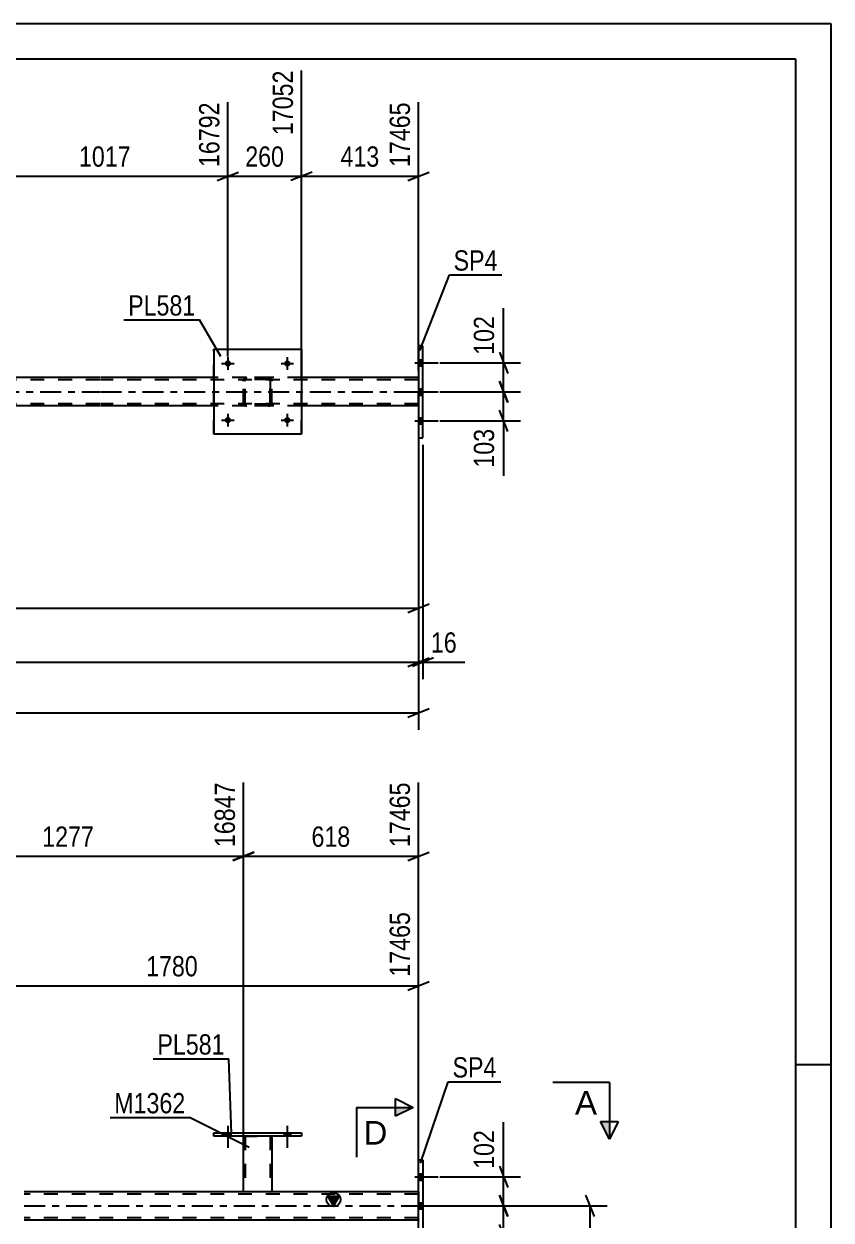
# Model space of a CAD drawing. Header units: millimetres. Extents: x 0 to 841, y 0 to 594.
# Drawn here: x 726.9 to 841, y 425.1 to 594 of the extents above; entities that cross this region are included whole.
import ezdxf

# ---------------------------------------------------------------- set-up
doc = ezdxf.new("R2010")
doc.units = ezdxf.units.MM
doc.linetypes.add('DXK_LINE_DOT2', pattern=[3.9198, 1.9599, -1.9599])
doc.linetypes.add('DXK_LINE_DOT3', pattern=[5.9187, 2.979, -0.9799, 0.9799, -0.9799])
doc.styles.add('Arial', font='ARIAL.TTF', dxfattribs={"height": 0.2})
doc.styles.add('Arial Narrow', font='ARIALN.TTF', dxfattribs={"height": 0.2})

# ---------------------------------------------------------------- blocks, each defined once
blk = doc.blocks.new('Unknown-275726623-1137')
at = {"color": 5, "linetype": 'Continuous'}
for p, q in [((841, 594), (0, 594)), ((841, 0), (841, 594)), ((836, 589), (5, 589)), ((836, 5), (836, 589)), ((841, 447), (836, 447))]:
    blk.add_line(p, q, dxfattribs=at)
blk = doc.blocks.new('Part-275726623-6105 - 6077')
at = {"color": 2, "linetype": 'Continuous'}
for p, q in [((737.66, 544.05), (720.98, 544.05)), ((753.76, 544.05), (737.76, 544.05)), ((782.69, 544.05), (766.16, 544.05)), ((737.66, 540.05), (720.98, 540.05)), ((753.76, 540.05), (737.76, 540.05)), ((782.69, 540.05), (766.16, 540.05))]:
    blk.add_line(p, q, dxfattribs=at)
at = {"color": 7, "linetype": 'DXK_LINE_DOT2'}
for p, q in [((766.16, 544.05), (753.76, 544.05)), ((782.69, 540.05), (782.69, 544.05)), ((737.66, 543.73), (90, 543.73)), ((782.69, 543.73), (737.76, 543.73)), ((737.66, 540.37), (90, 540.37)), ((737.66, 540.05), (117.05, 540.05)), ((782.69, 540.37), (737.76, 540.37)), ((766.16, 540.05), (737.76, 540.05))]:
    blk.add_line(p, q, dxfattribs=at)
at = {"color": 7, "linetype": 'DXK_LINE_DOT3'}
for p, q in [((90, 542.05), (737.66, 542.05)), ((737.76, 542.05), (782.69, 542.05))]:
    blk.add_line(p, q, dxfattribs=at)
blk = doc.blocks.new('Part-275726623-6169 - 6077')
at = {"color": 2, "linetype": 'Continuous'}
for p, q in [((783.33, 548.55), (782.69, 548.55)), ((782.69, 548.55), (782.69, 535.55)), ((783.33, 535.55), (783.33, 548.55)), ((782.69, 535.55), (783.33, 535.55))]:
    blk.add_line(p, q, dxfattribs=at)
blk = doc.blocks.new('Bolt-275726623-6219 - 6077')
at = {"linetype": 'Continuous'}
for points in [[(783.33, 545.71), (783.33, 546.59), (782.69, 546.59), (782.69, 545.71)], [(783.33, 545.71), (783.33, 546.59), (782.69, 546.59), (782.69, 545.71)], [(783.33, 545.71), (783.33, 546.59), (782.69, 546.59), (782.69, 545.71)], [(783.33, 541.59), (783.33, 542.47), (782.69, 542.47), (782.69, 541.59)], [(783.33, 541.59), (783.33, 542.47), (782.69, 542.47), (782.69, 541.59)], [(783.33, 537.51), (783.33, 538.39), (782.69, 538.39), (782.69, 537.51)], [(783.33, 537.51), (783.33, 538.39), (782.69, 538.39), (782.69, 537.51)], [(783.33, 537.51), (783.33, 538.39), (782.69, 538.39), (782.69, 537.51)]]:
    blk.add_hatch(color=1, dxfattribs=at).paths.add_polyline_path(points)
at = {"color": 1, "linetype": 'Continuous'}
for p, q in [((782.17, 546.15), (785.49, 546.15)), ((782.17, 546.15), (785.49, 546.15)), ((782.17, 546.15), (785.49, 546.15)), ((782.69, 546.59), (783.33, 546.59)), ((782.69, 546.59), (783.33, 546.59)), ((782.69, 546.59), (783.33, 546.59)), ((782.69, 545.71), (783.33, 545.71)), ((782.69, 545.71), (783.33, 545.71)), ((782.69, 545.71), (783.33, 545.71)), ((782.69, 542.47), (783.33, 542.47)), ((782.69, 542.47), (783.33, 542.47)), ((782.17, 542.03), (785.49, 542.03)), ((782.17, 542.03), (785.49, 542.03)), ((782.69, 541.59), (783.33, 541.59)), ((782.69, 541.59), (783.33, 541.59)), ((782.17, 537.95), (785.49, 537.95)), ((782.17, 537.95), (785.49, 537.95)), ((782.17, 537.95), (785.49, 537.95)), ((782.69, 538.39), (783.33, 538.39)), ((782.69, 538.39), (783.33, 538.39)), ((782.69, 538.39), (783.33, 538.39)), ((782.69, 537.51), (783.33, 537.51)), ((782.69, 537.51), (783.33, 537.51)), ((782.69, 537.51), (783.33, 537.51))]:
    blk.add_line(p, q, dxfattribs=at)
blk = doc.blocks.new('Part-275726623-8674 - 6077')
at = {"color": 7, "linetype": 'DXK_LINE_DOT2'}
for p, q in [((758.26, 544.01), (758.44, 544.05)), ((758.44, 544.05), (758.26, 544.01)), ((761.48, 544.05), (758.44, 544.05)), ((761.48, 544.05), (761.67, 544.01)), ((761.67, 544.01), (761.48, 544.05)), ((757.96, 543.57), (758, 543.75)), ((758, 543.75), (757.96, 543.57)), ((757.96, 540.53), (757.96, 543.57)), ((757.96, 540.53), (757.96, 543.57)), ((758.2, 543.57), (758.22, 543.66)), ((758.2, 540.53), (758.2, 543.57)), ((758.2, 540.53), (758.2, 543.57)), ((758.22, 543.66), (758.27, 543.74)), ((758.27, 543.74), (758.35, 543.79)), ((758.35, 543.79), (758.44, 543.81)), ((761.48, 543.81), (758.44, 543.81)), ((761.48, 543.81), (761.58, 543.79)), ((761.58, 543.79), (761.65, 543.74)), ((761.65, 543.74), (761.71, 543.66)), ((761.71, 543.66), (761.72, 543.57)), ((761.72, 540.53), (761.72, 543.57)), ((761.72, 543.57), (761.72, 540.53)), ((761.93, 543.75), (761.96, 543.57)), ((761.96, 543.57), (761.93, 543.75)), ((761.96, 540.53), (761.96, 543.57)), ((761.96, 540.53), (761.96, 543.57)), ((758, 540.34), (757.96, 540.53)), ((757.96, 540.53), (758, 540.34)), ((758.22, 540.44), (758.2, 540.53)), ((761.72, 540.53), (761.71, 540.44)), ((761.96, 540.53), (761.93, 540.34)), ((761.93, 540.34), (761.96, 540.53)), ((758.27, 540.36), (758.22, 540.44)), ((758.44, 540.05), (758.26, 540.08)), ((758.26, 540.08), (758.44, 540.05)), ((758.35, 540.31), (758.27, 540.36)), ((758.44, 540.29), (758.35, 540.31)), ((761.48, 540.29), (758.44, 540.29)), ((761.48, 540.05), (758.44, 540.05)), ((761.58, 540.31), (761.48, 540.29)), ((761.67, 540.08), (761.48, 540.05)), ((761.48, 540.05), (761.67, 540.08)), ((761.65, 540.36), (761.58, 540.31)), ((761.71, 540.44), (761.65, 540.36))]:
    blk.add_line(p, q, dxfattribs=at)
at = {"color": 7, "linetype": 'DXK_LINE_DOT3'}
blk.add_line((759.96, 542.05), (759.96, 542.05), dxfattribs=at)
at = {"color": 7, "linetype": 'DXK_LINE_DOT2'}
for centre, start, end in [((758.44, 543.57), 112.5, 157.5), ((758.44, 543.57), 112.5, 157.5), ((761.48, 543.57), 22.5, 67.5), ((761.48, 543.57), 22.5, 67.5), ((758.44, 540.53), 202.5, 247.5), ((758.44, 540.53), 202.5, 247.5), ((761.48, 540.53), 292.5, 337.5), ((761.48, 540.53), 292.5, 337.5)]:
    blk.add_arc(centre, 0.48, start, end, dxfattribs=at)
blk = doc.blocks.new('Part-275726623-8675 - 6077')
at = {"color": 2, "linetype": 'Continuous'}
for p, q in [((753.76, 548.05), (753.76, 536.05)), ((753.76, 548.05), (766.16, 548.05)), ((766.16, 548.05), (766.16, 536.05)), ((766.16, 536.05), (753.76, 536.05))]:
    blk.add_line(p, q, dxfattribs=at)
at = {"color": 7, "linetype": 'DXK_LINE_DOT2'}
for p, q in [((753.76, 536.05), (753.76, 548.05)), ((766.16, 536.05), (766.16, 548.05))]:
    blk.add_line(p, q, dxfattribs=at)
blk = doc.blocks.new('Bolt-275726623-8700 - 6077')
at = {"linetype": 'Continuous'}
for points in [[(756.2, 538.05, -1), (755.32, 538.05, -1)], [(764.6, 538.05, -1), (763.72, 538.05, -1)]]:
    blk.add_hatch(color=1, dxfattribs=at).paths.add_polyline_path(points)
at = {"color": 1, "linetype": 'Continuous'}
for p, q in [((755.76, 538.93), (755.76, 537.17)), ((764.16, 538.93), (764.16, 537.17)), ((754.88, 538.05), (756.64, 538.05)), ((763.28, 538.05), (765.04, 538.05))]:
    blk.add_line(p, q, dxfattribs=at)
blk = doc.blocks.new('Bolt-275726623-8701 - 6077')
at = {"linetype": 'Continuous'}
for points in [[(756.2, 546.05, -1), (755.32, 546.05, -1)], [(764.6, 546.05, -1), (763.72, 546.05, -1)]]:
    blk.add_hatch(color=1, dxfattribs=at).paths.add_polyline_path(points)
at = {"color": 1, "linetype": 'Continuous'}
for p, q in [((754.88, 546.05), (756.64, 546.05)), ((755.76, 546.93), (755.76, 545.17)), ((763.28, 546.05), (765.04, 546.05)), ((764.16, 546.93), (764.16, 545.17))]:
    blk.add_line(p, q, dxfattribs=at)
blk = doc.blocks.new('Part-275726623-7730 - 4642')
at = {"color": 2, "linetype": 'Continuous'}
for p, q in [((753.76, 436.93), (753.76, 437.41)), ((753.76, 437.41), (766.16, 437.41)), ((766.16, 436.93), (753.76, 436.93)), ((766.16, 437.41), (766.16, 436.93))]:
    blk.add_line(p, q, dxfattribs=at)
blk = doc.blocks.new('Part-275726623-7729 - 4642')
at = {"color": 7, "linetype": 'DXK_LINE_DOT2'}
for p, q in [((757.96, 436.94), (761.96, 436.94)), ((757.96, 436.93), (757.96, 436.94)), ((757.96, 436.94), (757.96, 436.93)), ((758.2, 436.94), (758.2, 429.09)), ((761.72, 436.94), (761.72, 429.09)), ((761.96, 436.94), (761.96, 436.93)), ((761.96, 436.93), (761.96, 436.94)), ((761.71, 429.09), (761.72, 429.09))]:
    blk.add_line(p, q, dxfattribs=at)
at = {"color": 2, "linetype": 'Continuous'}
for p, q in [((757.96, 429.09), (757.96, 436.93)), ((761.96, 436.93), (761.96, 429.09)), ((761.93, 429.09), (757.96, 429.09)), ((761.96, 429.09), (761.93, 429.09))]:
    blk.add_line(p, q, dxfattribs=at)
blk = doc.blocks.new('Part-275726623-4756 - 4642')
at = {"color": 2, "linetype": 'Continuous'}
for p, q in [((782.69, 420.59), (782.69, 433.59)), ((782.69, 433.59), (783.33, 433.59)), ((783.33, 433.59), (783.33, 420.59)), ((783.33, 420.59), (782.69, 420.59))]:
    blk.add_line(p, q, dxfattribs=at)
blk = doc.blocks.new('Bolt-275726623-4821 - 4642')
at = {"linetype": 'Continuous'}
for points in [[(783.33, 430.75), (783.33, 431.63), (782.69, 431.63), (782.69, 430.75)], [(783.33, 430.75), (783.33, 431.63), (782.69, 431.63), (782.69, 430.75)], [(783.33, 430.75), (783.33, 431.63), (782.69, 431.63), (782.69, 430.75)], [(783.33, 426.67), (783.33, 427.55), (782.69, 427.55), (782.69, 426.67)], [(783.33, 426.67), (783.33, 427.55), (782.69, 427.55), (782.69, 426.67)], [(783.33, 422.55), (783.33, 423.43), (782.69, 423.43), (782.69, 422.55)], [(783.33, 422.55), (783.33, 423.43), (782.69, 423.43), (782.69, 422.55)], [(783.33, 422.55), (783.33, 423.43), (782.69, 423.43), (782.69, 422.55)]]:
    blk.add_hatch(color=1, dxfattribs=at).paths.add_polyline_path(points)
at = {"color": 1, "linetype": 'Continuous'}
for p, q in [((782.17, 431.19), (785.49, 431.19)), ((782.17, 431.19), (785.49, 431.19)), ((782.17, 431.19), (785.49, 431.19)), ((782.69, 431.63), (783.33, 431.63)), ((782.69, 431.63), (783.33, 431.63)), ((782.69, 431.63), (783.33, 431.63)), ((782.69, 430.75), (783.33, 430.75)), ((782.69, 430.75), (783.33, 430.75)), ((782.69, 430.75), (783.33, 430.75)), ((782.69, 427.55), (783.33, 427.55)), ((782.69, 427.55), (783.33, 427.55)), ((782.17, 427.11), (785.49, 427.11)), ((782.17, 427.11), (785.49, 427.11)), ((782.69, 426.67), (783.33, 426.67)), ((782.69, 426.67), (783.33, 426.67)), ((782.17, 422.99), (785.49, 422.99)), ((782.17, 422.99), (785.49, 422.99)), ((782.17, 422.99), (785.49, 422.99)), ((782.69, 423.43), (783.33, 423.43)), ((782.69, 423.43), (783.33, 423.43)), ((782.69, 423.43), (783.33, 423.43)), ((782.69, 422.55), (783.33, 422.55)), ((782.69, 422.55), (783.33, 422.55)), ((782.69, 422.55), (783.33, 422.55))]:
    blk.add_line(p, q, dxfattribs=at)
blk = doc.blocks.new('Part-275726623-4870 - 4642')
at = {"linetype": 'Continuous'}
blk.add_hatch(color=2, dxfattribs=at).paths.add_polyline_path([(770.69, 427.09), (769.89, 428.49), (771.49, 428.49)])
at = {"color": 2, "linetype": 'Continuous'}
for p, q in [((757.96, 429.09), (726.99, 429.09)), ((782.69, 429.09), (761.96, 429.09)), ((770.69, 427.09), (769.89, 428.49)), ((769.89, 428.49), (771.49, 428.49)), ((771.49, 428.49), (770.69, 427.09)), ((782.69, 425.09), (726.99, 425.09))]:
    blk.add_line(p, q, dxfattribs=at)
at = {"color": 7, "linetype": 'DXK_LINE_DOT2'}
for p, q in [((761.96, 429.09), (757.96, 429.09)), ((782.69, 429.09), (782.69, 425.09)), ((782.69, 428.77), (726.99, 428.77)), ((782.69, 425.41), (726.99, 425.41))]:
    blk.add_line(p, q, dxfattribs=at)
at = {"color": 7, "linetype": 'DXK_LINE_DOT3'}
blk.add_line((726.99, 427.09), (782.69, 427.09), dxfattribs=at)
at = {"color": 2, "linetype": 'Continuous'}
blk.add_circle((770.69, 427.99), 1, dxfattribs=at)
blk = doc.blocks.new('Bolt-275726623-7755 - 4642')
at = {"linetype": 'Continuous'}
for points in [[(755.32, 436.93), (756.2, 436.93), (756.2, 437.41), (755.32, 437.41)], [(763.72, 436.93), (764.6, 436.93), (764.6, 437.41), (763.72, 437.41)]]:
    blk.add_hatch(color=1, dxfattribs=at).paths.add_polyline_path(points)
at = {"color": 1, "linetype": 'Continuous'}
for p, q in [((755.76, 438.41), (755.76, 435.29)), ((764.16, 438.41), (764.16, 435.29)), ((755.32, 437.41), (755.32, 436.93)), ((756.2, 437.41), (756.2, 436.93)), ((763.72, 437.41), (763.72, 436.93)), ((764.6, 437.41), (764.6, 436.93))]:
    blk.add_line(p, q, dxfattribs=at)
blk = doc.blocks.new('Bolt-275726623-7756 - 4642')
at = {"linetype": 'Continuous'}
for points in [[(755.32, 436.93), (756.2, 436.93), (756.2, 437.41), (755.32, 437.41)], [(763.72, 436.93), (764.6, 436.93), (764.6, 437.41), (763.72, 437.41)]]:
    blk.add_hatch(color=1, dxfattribs=at).paths.add_polyline_path(points)
at = {"color": 1, "linetype": 'Continuous'}
for p, q in [((755.76, 438.41), (755.76, 435.29)), ((764.16, 438.41), (764.16, 435.29)), ((755.32, 437.41), (755.32, 436.93)), ((756.2, 437.41), (756.2, 436.93)), ((763.72, 437.41), (763.72, 436.93)), ((764.6, 437.41), (764.6, 436.93))]:
    blk.add_line(p, q, dxfattribs=at)
blk = doc.blocks.new('StraightDimension-275726623-6455 - 6077')
at = {"color": 7, "linetype": 'Continuous'}
for p, q in [((782.69, 534.55), (782.69, 494.31)), ((89.36, 496.71), (782.69, 496.71)), ((781.19, 496.11), (784.19, 497.31))]:
    blk.add_line(p, q, dxfattribs=at)
blk = doc.blocks.new('StraightDimension-275726623-6560 - 6077')
at = {"color": 7, "linetype": 'Continuous'}
for p, q in [((782.69, 534.55), (782.69, 501.47)), ((90, 503.87), (782.69, 503.87)), ((781.19, 503.27), (784.19, 504.47))]:
    blk.add_line(p, q, dxfattribs=at)
blk = doc.blocks.new('StraightDimension-275726623-6570 - 6077')
at = {"color": 7, "linetype": 'Continuous'}
for p, q in [((782.69, 534.55), (782.69, 501.47)), ((783.33, 534.55), (783.33, 501.47)), ((781.19, 503.27), (784.19, 504.47)), ((784.83, 504.47), (781.83, 503.27)), ((782.69, 503.87), (783.33, 503.87))]:
    blk.add_line(p, q, dxfattribs=at)
at = {"color": 0}
blk.add_wipeout([(788.71, 504.62), (788.71, 508.82), (783.85, 508.82), (783.85, 504.62)], dxfattribs=at)
at = {"color": 7, "linetype": 'Continuous'}
blk.add_line((783.33, 503.87), (789.24, 503.87), dxfattribs=at)
blk.add_line((783.33, 503.87), (789.24, 503.87), dxfattribs=at)
at = {"color": 3, "style": 'Arial Narrow'}
blk.add_text('16', height=2.863, dxfattribs=at).set_placement((784.45, 505.22))
blk = doc.blocks.new('StraightDimension-275726623-6610 - 6077')
at = {"color": 7, "linetype": 'Continuous'}
for p, q in [((782.69, 539.05), (782.69, 509.1)), ((781.19, 510.9), (784.19, 512.1)), ((205.6, 511.5), (782.69, 511.5))]:
    blk.add_line(p, q, dxfattribs=at)
blk = doc.blocks.new('StraightDimension-275726623-20571 - 6077')
at = {"color": 7, "linetype": 'Continuous'}
for p, q in [((766.16, 545.05), (766.16, 587.43)), ((782.69, 545.05), (782.69, 582.93)), ((767.66, 573.09), (764.66, 571.89)), ((781.19, 571.89), (784.19, 573.09)), ((766.16, 572.49), (782.69, 572.49))]:
    blk.add_line(p, q, dxfattribs=at)
at = {"color": 0}
blk.add_wipeout([(777.77, 573.24), (777.77, 577.44), (771.08, 577.44), (771.08, 573.24)], dxfattribs=at)
at = {"color": 3, "style": 'Arial Narrow'}
blk.add_text('413', height=2.863, dxfattribs=at).set_placement((771.68, 573.84))
at = {"color": 0, "linetype": 'Continuous'}
blk.add_wipeout([(782.09, 583.53), (777.89, 583.53), (777.89, 573.19), (782.09, 573.19)], dxfattribs=at)
at = {"color": 3, "linetype": 'Continuous', "style": 'Arial Narrow'}
blk.add_text('17465', height=2.863, rotation=90.0002, dxfattribs=at).set_placement((781.49, 573.79))
blk = doc.blocks.new('StraightDimension-275726623-20572 - 6077')
at = {"color": 7, "linetype": 'Continuous'}
for p, q in [((766.16, 545.05), (766.16, 587.43)), ((755.76, 547.05), (755.76, 582.93)), ((754.26, 571.89), (757.26, 573.09)), ((767.66, 573.09), (764.66, 571.89)), ((755.76, 572.49), (766.16, 572.49))]:
    blk.add_line(p, q, dxfattribs=at)
at = {"color": 0}
blk.add_wipeout([(764.31, 573.24), (764.31, 577.44), (757.62, 577.44), (757.62, 573.24)], dxfattribs=at)
at = {"color": 3, "style": 'Arial Narrow'}
blk.add_text('260', height=2.863, dxfattribs=at).set_placement((758.22, 573.84))
at = {"color": 0, "linetype": 'Continuous'}
blk.add_wipeout([(765.56, 588.03), (761.36, 588.03), (761.36, 577.69), (765.56, 577.69)], dxfattribs=at)
at = {"color": 3, "linetype": 'Continuous', "style": 'Arial Narrow'}
blk.add_text('17052', height=2.863, rotation=90.0002, dxfattribs=at).set_placement((764.96, 578.29))
blk = doc.blocks.new('StraightDimension-275726623-20573 - 6077')
at = {"color": 7, "linetype": 'Continuous'}
for p, q in [((720.98, 545.05), (720.98, 587.43)), ((755.76, 547.05), (755.76, 582.93)), ((722.48, 573.09), (719.48, 571.89)), ((754.26, 571.89), (757.26, 573.09)), ((720.98, 572.49), (755.76, 572.49))]:
    blk.add_line(p, q, dxfattribs=at)
at = {"color": 0, "linetype": 'Continuous'}
blk.add_wipeout([(755.16, 583.53), (750.96, 583.53), (750.96, 573.19), (755.16, 573.19)], dxfattribs=at)
at = {"color": 0}
blk.add_wipeout([(742.63, 573.24), (742.63, 577.44), (734.12, 577.44), (734.12, 573.24)], dxfattribs=at)
at = {"color": 3, "linetype": 'Continuous', "style": 'Arial Narrow'}
blk.add_text('16792', height=2.863, rotation=90.0002, dxfattribs=at).set_placement((754.56, 573.79))
at = {"color": 3, "style": 'Arial Narrow'}
blk.add_text('1017', height=2.863, dxfattribs=at).set_placement((734.72, 573.84))
blk = doc.blocks.new('StraightDimension-275726623-21382 - 6077')
at = {"color": 7, "linetype": 'Continuous'}
for p, q in [((794.13, 547.65), (795.33, 544.65)), ((785.73, 546.15), (797.13, 546.15)), ((794.73, 542.05), (794.73, 546.15)), ((795.33, 540.55), (794.13, 543.55)), ((785.73, 542.05), (797.13, 542.05))]:
    blk.add_line(p, q, dxfattribs=at)
at = {"color": 0}
blk.add_wipeout([(793.98, 553.36), (789.78, 553.36), (789.78, 546.67), (793.98, 546.67)], dxfattribs=at)
at = {"color": 7, "linetype": 'Continuous'}
blk.add_line((794.73, 546.15), (794.73, 553.88), dxfattribs=at)
blk.add_line((794.73, 546.15), (794.73, 553.88), dxfattribs=at)
at = {"color": 3, "style": 'Arial Narrow'}
blk.add_text('102', height=2.863, rotation=90.0002, dxfattribs=at).set_placement((793.38, 547.27))
blk = doc.blocks.new('StraightDimension-275726623-21383 - 6077')
at = {"color": 7, "linetype": 'Continuous'}
for p, q in [((794.13, 543.55), (795.33, 540.55)), ((785.73, 542.05), (797.13, 542.05)), ((794.73, 537.95), (794.73, 542.05)), ((795.33, 536.45), (794.13, 539.45)), ((785.73, 537.95), (797.13, 537.95))]:
    blk.add_line(p, q, dxfattribs=at)
at = {"color": 0}
blk.add_wipeout([(793.98, 537.42), (789.78, 537.42), (789.78, 530.74), (793.98, 530.74)], dxfattribs=at)
at = {"color": 7, "linetype": 'Continuous'}
blk.add_line((794.73, 537.95), (794.73, 530.21), dxfattribs=at)
blk.add_line((794.73, 537.95), (794.73, 530.21), dxfattribs=at)
at = {"color": 3, "style": 'Arial Narrow'}
blk.add_text('103', height=2.863, rotation=90.0002, dxfattribs=at).set_placement((793.38, 531.34))
blk = doc.blocks.new('StraightDimension-275726623-22793 - 4642')
at = {"color": 7, "linetype": 'Continuous'}
for p, q in [((794.13, 432.69), (795.33, 429.69)), ((785.73, 431.19), (797.13, 431.19)), ((794.73, 427.11), (794.73, 431.19)), ((795.33, 425.61), (794.13, 428.61)), ((785.73, 427.11), (797.13, 427.11))]:
    blk.add_line(p, q, dxfattribs=at)
at = {"color": 0}
blk.add_wipeout([(793.98, 438.4), (789.78, 438.4), (789.78, 431.72), (793.98, 431.72)], dxfattribs=at)
at = {"color": 7, "linetype": 'Continuous'}
blk.add_line((794.73, 431.19), (794.73, 438.93), dxfattribs=at)
blk.add_line((794.73, 431.19), (794.73, 438.93), dxfattribs=at)
at = {"color": 3, "style": 'Arial Narrow'}
blk.add_text('102', height=2.863, rotation=90.0002, dxfattribs=at).set_placement((793.38, 432.32))
blk = doc.blocks.new('StraightDimension-275726623-21899 - 4642')
at = {"color": 7, "linetype": 'Continuous'}
for p, q in [((757.96, 436.19), (757.96, 486.9)), ((782.69, 430.09), (782.69, 486.9)), ((759.46, 477.06), (756.46, 475.86)), ((757.96, 476.46), (782.69, 476.46)), ((781.19, 475.86), (784.19, 477.06))]:
    blk.add_line(p, q, dxfattribs=at)
at = {"color": 0, "linetype": 'Continuous'}
blk.add_wipeout([(782.09, 487.5), (777.89, 487.5), (777.89, 477.16), (782.09, 477.16)], dxfattribs=at)
at = {"color": 0}
blk.add_wipeout([(773.67, 477.21), (773.67, 481.41), (766.98, 481.41), (766.98, 477.21)], dxfattribs=at)
at = {"color": 3, "linetype": 'Continuous', "style": 'Arial Narrow'}
blk.add_text('17465', height=2.863, rotation=90.0002, dxfattribs=at).set_placement((781.49, 477.76))
at = {"color": 3, "style": 'Arial Narrow'}
blk.add_text('618', height=2.863, dxfattribs=at).set_placement((767.58, 477.81))
blk = doc.blocks.new('StraightDimension-275726623-5538 - 4642')
at = {"color": 7, "linetype": 'Continuous'}
for p, q in [((713.04, 426.09), (713.04, 468.6)), ((782.69, 430.09), (782.69, 468.6)), ((714.54, 458.76), (711.54, 457.56)), ((713.04, 458.16), (782.69, 458.16)), ((781.19, 457.56), (784.19, 458.76))]:
    blk.add_line(p, q, dxfattribs=at)
at = {"color": 0, "linetype": 'Continuous'}
blk.add_wipeout([(782.09, 469.2), (777.89, 469.2), (777.89, 458.86), (782.09, 458.86)], dxfattribs=at)
at = {"color": 0}
blk.add_wipeout([(752.12, 458.91), (752.12, 463.11), (743.61, 463.11), (743.61, 458.91)], dxfattribs=at)
at = {"color": 3, "linetype": 'Continuous', "style": 'Arial Narrow'}
blk.add_text('17465', height=2.863, rotation=90.0002, dxfattribs=at).set_placement((781.49, 459.46))
at = {"color": 3, "style": 'Arial Narrow'}
blk.add_text('1780', height=2.863, dxfattribs=at).set_placement((744.21, 459.51))
blk = doc.blocks.new('StraightDimension-275726623-5161 - 4642')
at = {"color": 7, "linetype": 'Continuous'}
for p, q in [((807.56, 425.59), (806.36, 428.59)), ((784.33, 427.09), (809.36, 427.09)), ((806.96, 301.23), (806.96, 427.09)), ((806.36, 302.73), (807.56, 299.73)), ((738.75, 301.23), (809.36, 301.23))]:
    blk.add_line(p, q, dxfattribs=at)
at = {"color": 0}
blk.add_wipeout([(806.21, 368.42), (802.01, 368.42), (802.01, 359.91), (806.21, 359.91)], dxfattribs=at)
at = {"color": 3, "style": 'Arial Narrow'}
blk.add_text('3146', height=2.863, rotation=90.0002, dxfattribs=at).set_placement((805.61, 360.51))
blk = doc.blocks.new('StraightDimension-275726623-21900 - 4642')
at = {"color": 7, "linetype": 'Continuous'}
for p, q in [((708.41, 436.19), (708.41, 486.9)), ((757.96, 436.19), (757.96, 486.9)), ((709.91, 477.06), (706.91, 475.86)), ((708.41, 476.46), (757.96, 476.46)), ((756.46, 475.86), (759.46, 477.06))]:
    blk.add_line(p, q, dxfattribs=at)
at = {"color": 0, "linetype": 'Continuous'}
blk.add_wipeout([(757.36, 487.5), (753.16, 487.5), (753.16, 477.16), (757.36, 477.16)], dxfattribs=at)
at = {"color": 0}
blk.add_wipeout([(737.44, 477.21), (737.44, 481.41), (728.93, 481.41), (728.93, 477.21)], dxfattribs=at)
at = {"color": 3, "linetype": 'Continuous', "style": 'Arial Narrow'}
blk.add_text('16847', height=2.863, rotation=90.0002, dxfattribs=at).set_placement((756.76, 477.76))
at = {"color": 3, "style": 'Arial Narrow'}
blk.add_text('1277', height=2.863, dxfattribs=at).set_placement((729.53, 477.81))
blk = doc.blocks.new('StraightDimension-275726623-22794 - 4642')
at = {"color": 7, "linetype": 'Continuous'}
for p, q in [((794.13, 428.61), (795.33, 425.61)), ((785.73, 427.11), (797.13, 427.11)), ((794.73, 422.99), (794.73, 427.11)), ((795.33, 421.49), (794.13, 424.49)), ((785.73, 422.99), (797.13, 422.99))]:
    blk.add_line(p, q, dxfattribs=at)
at = {"color": 0}
blk.add_wipeout([(793.98, 422.47), (789.78, 422.47), (789.78, 415.79), (793.98, 415.79)], dxfattribs=at)
at = {"color": 7, "linetype": 'Continuous'}
blk.add_line((794.73, 422.99), (794.73, 415.26), dxfattribs=at)
blk.add_line((794.73, 422.99), (794.73, 415.26), dxfattribs=at)
at = {"color": 3, "style": 'Arial Narrow'}
blk.add_text('103', height=2.863, rotation=90.0002, dxfattribs=at).set_placement((793.38, 416.39))
blk = doc.blocks.new('Mark-275726623-6165 - 6077')
at = {"color": 0}
blk.add_wipeout([(793.87, 559.17), (793.87, 562.17), (787.66, 562.17), (787.66, 559.17)], dxfattribs=at)
blk.add_wipeout([(793.87, 559.17), (793.87, 562.17), (787.66, 562.17), (787.66, 559.17)], dxfattribs=at)
at = {"color": 30, "linetype": 'Continuous'}
for p, q in [((782.88, 547.88), (787.06, 558.57)), ((787.06, 558.57), (794.47, 558.57))]:
    blk.add_line(p, q, dxfattribs=at)
at = {"color": 3, "style": 'Arial Narrow'}
blk.add_text('SP4', height=2.863, dxfattribs=at).set_placement((787.66, 559.17))
blk = doc.blocks.new('Mark-275726623-21325 - 6077')
at = {"color": 0}
blk.add_wipeout([(751.17, 552.82), (751.17, 555.82), (741.67, 555.82), (741.67, 552.82)], dxfattribs=at)
blk.add_wipeout([(751.17, 552.82), (751.17, 555.82), (741.67, 555.82), (741.67, 552.82)], dxfattribs=at)
at = {"color": 30, "linetype": 'Continuous'}
for p in [(741.07, 552.22), (754.77, 547.02)]:
    blk.add_line(p, (751.77, 552.22), dxfattribs=at)
at = {"color": 3, "style": 'Arial Narrow'}
blk.add_text('PL581', height=2.863, dxfattribs=at).set_placement((741.67, 552.82))
blk = doc.blocks.new('SectionMark-275726623-5992 - 4642')
at = {"linetype": 'Continuous'}
for points in [[(779.43, 439.75), (779.43, 441), (781.93, 441)], [(779.43, 414.71), (779.43, 415.96), (781.93, 414.71)]]:
    blk.add_hatch(color=6, dxfattribs=at).paths.add_polyline_path(points)
at = {"color": 6, "linetype": 'Continuous'}
for p, q in [((773.93, 441), (773.93, 434)), ((773.93, 441), (781.93, 441)), ((779.43, 439.75), (779.43, 442.25)), ((779.43, 442.25), (781.93, 441)), ((781.93, 441), (779.43, 439.75)), ((773.93, 414.71), (773.93, 421.71)), ((781.93, 414.71), (779.43, 415.96)), ((779.43, 415.96), (779.43, 413.46)), ((773.93, 414.71), (781.93, 414.71)), ((781.93, 414.71), (779.43, 413.46))]:
    blk.add_line(p, q, dxfattribs=at)
at = {"color": 0, "linetype": 'Continuous'}
for points in [[(778.3, 435.75), (778.3, 439.25), (774.93, 439.25), (774.93, 435.75)], [(778.3, 416.46), (778.3, 419.96), (774.93, 419.96), (774.93, 416.46)]]:
    blk.add_wipeout(points, dxfattribs=at)
at = {"color": 3, "linetype": 'Continuous', "style": 'Arial'}
for p in [(774.93, 435.75), (774.93, 416.46)]:
    blk.add_text('D', height=3.34, dxfattribs=at).set_placement(p)
blk = doc.blocks.new('Mark-275726623-4752 - 4642')
at = {"color": 0}
blk.add_wipeout([(793.72, 445.23), (793.72, 448.23), (787.51, 448.23), (787.51, 445.23)], dxfattribs=at)
blk.add_wipeout([(793.72, 445.23), (793.72, 448.23), (787.51, 448.23), (787.51, 445.23)], dxfattribs=at)
at = {"color": 30, "linetype": 'Continuous'}
for p, q in [((782.98, 433.11), (786.91, 444.63)), ((786.91, 444.63), (794.32, 444.63))]:
    blk.add_line(p, q, dxfattribs=at)
at = {"color": 3, "style": 'Arial Narrow'}
blk.add_text('SP4', height=2.863, dxfattribs=at).set_placement((787.51, 445.23))
blk = doc.blocks.new('Mark-275726623-21660 - 4642')
at = {"color": 0}
blk.add_wipeout([(755.32, 448.47), (755.32, 451.47), (745.81, 451.47), (745.81, 448.47)], dxfattribs=at)
blk.add_wipeout([(755.32, 448.47), (755.32, 451.47), (745.81, 451.47), (745.81, 448.47)], dxfattribs=at)
at = {"color": 30, "linetype": 'Continuous'}
for p in [(745.21, 447.87), (756.26, 437.31)]:
    blk.add_line(p, (755.92, 447.87), dxfattribs=at)
at = {"color": 3, "style": 'Arial Narrow'}
blk.add_text('PL581', height=2.863, dxfattribs=at).set_placement((745.81, 448.47))
blk = doc.blocks.new('SectionMark-275726623-5988 - 4642')
at = {"linetype": 'Continuous'}
blk.add_hatch(color=6, dxfattribs=at).paths.add_polyline_path([(808.42, 439), (809.67, 439), (809.67, 436.5)])
at = {"color": 6, "linetype": 'Continuous'}
for p, q in [((809.67, 444.5), (801.67, 444.5)), ((809.67, 444.5), (809.67, 436.5)), ((808.42, 439), (810.92, 439)), ((809.67, 436.5), (808.42, 439)), ((810.92, 439), (809.67, 436.5))]:
    blk.add_line(p, q, dxfattribs=at)
at = {"color": 0, "linetype": 'Continuous'}
blk.add_wipeout([(807.92, 440), (807.92, 443.5), (804.81, 443.5), (804.81, 440)], dxfattribs=at)
at = {"color": 3, "linetype": 'Continuous', "style": 'Arial'}
blk.add_text('A', height=3.34, dxfattribs=at).set_placement((804.81, 440))
blk = doc.blocks.new('Mark-275726623-21657 - 4642')
at = {"color": 0}
blk.add_wipeout([(749.76, 440.17), (749.76, 443.17), (739.71, 443.17), (739.71, 440.17)], dxfattribs=at)
blk.add_wipeout([(749.76, 440.17), (749.76, 443.17), (739.71, 443.17), (739.71, 440.17)], dxfattribs=at)
at = {"color": 30, "linetype": 'Continuous'}
for p in [(739.11, 439.57), (758.78, 435.36)]:
    blk.add_line(p, (750.36, 439.57), dxfattribs=at)
at = {"color": 3, "style": 'Arial Narrow'}
blk.add_text('M1362', height=2.863, dxfattribs=at).set_placement((739.71, 440.17))

msp = doc.modelspace()

# ---------------------------------------------------------------- block references
for name in ['Unknown-275726623-1137', 'Part-275726623-8675 - 6077', 'Part-275726623-6169 - 6077', 'Bolt-275726623-8701 - 6077', 'Bolt-275726623-6219 - 6077', 'Part-275726623-6105 - 6077', 'Part-275726623-8674 - 6077', 'Bolt-275726623-8700 - 6077', 'Bolt-275726623-7755 - 4642', 'Bolt-275726623-7756 - 4642', 'Part-275726623-7730 - 4642', 'Part-275726623-7729 - 4642', 'Part-275726623-4756 - 4642', 'Bolt-275726623-4821 - 4642', 'Part-275726623-4870 - 4642']:
    msp.add_blockref(name, (0, 0))

# ---------------------------------------------------------------- next in the draw order: block references
for name in ['StraightDimension-275726623-20571 - 6077', 'StraightDimension-275726623-21382 - 6077', 'StraightDimension-275726623-6455 - 6077', 'StraightDimension-275726623-21899 - 4642', 'StraightDimension-275726623-22793 - 4642']:
    msp.add_blockref(name, (0, 0))

# ---------------------------------------------------------------- next in the draw order: block references
for name in ['StraightDimension-275726623-20572 - 6077', 'Mark-275726623-6165 - 6077', 'StraightDimension-275726623-6560 - 6077', 'StraightDimension-275726623-5538 - 4642']:
    msp.add_blockref(name, (0, 0))

# ---------------------------------------------------------------- next in the draw order: block references
for name in ['StraightDimension-275726623-20573 - 6077', 'StraightDimension-275726623-6570 - 6077', 'StraightDimension-275726623-21900 - 4642', 'Mark-275726623-4752 - 4642', 'StraightDimension-275726623-5161 - 4642']:
    msp.add_blockref(name, (0, 0))

# ---------------------------------------------------------------- next in the draw order: block references
for name in ['Mark-275726623-21325 - 6077', 'StraightDimension-275726623-21383 - 6077', 'StraightDimension-275726623-6610 - 6077', 'Mark-275726623-21660 - 4642', 'SectionMark-275726623-5992 - 4642', 'StraightDimension-275726623-22794 - 4642']:
    msp.add_blockref(name, (0, 0))

# ---------------------------------------------------------------- next in the draw order: block references
msp.add_blockref('SectionMark-275726623-5988 - 4642', (0, 0))

# ---------------------------------------------------------------- next in the draw order: block references
msp.add_blockref('Mark-275726623-21657 - 4642', (0, 0))

doc.saveas('drawing.dxf')
